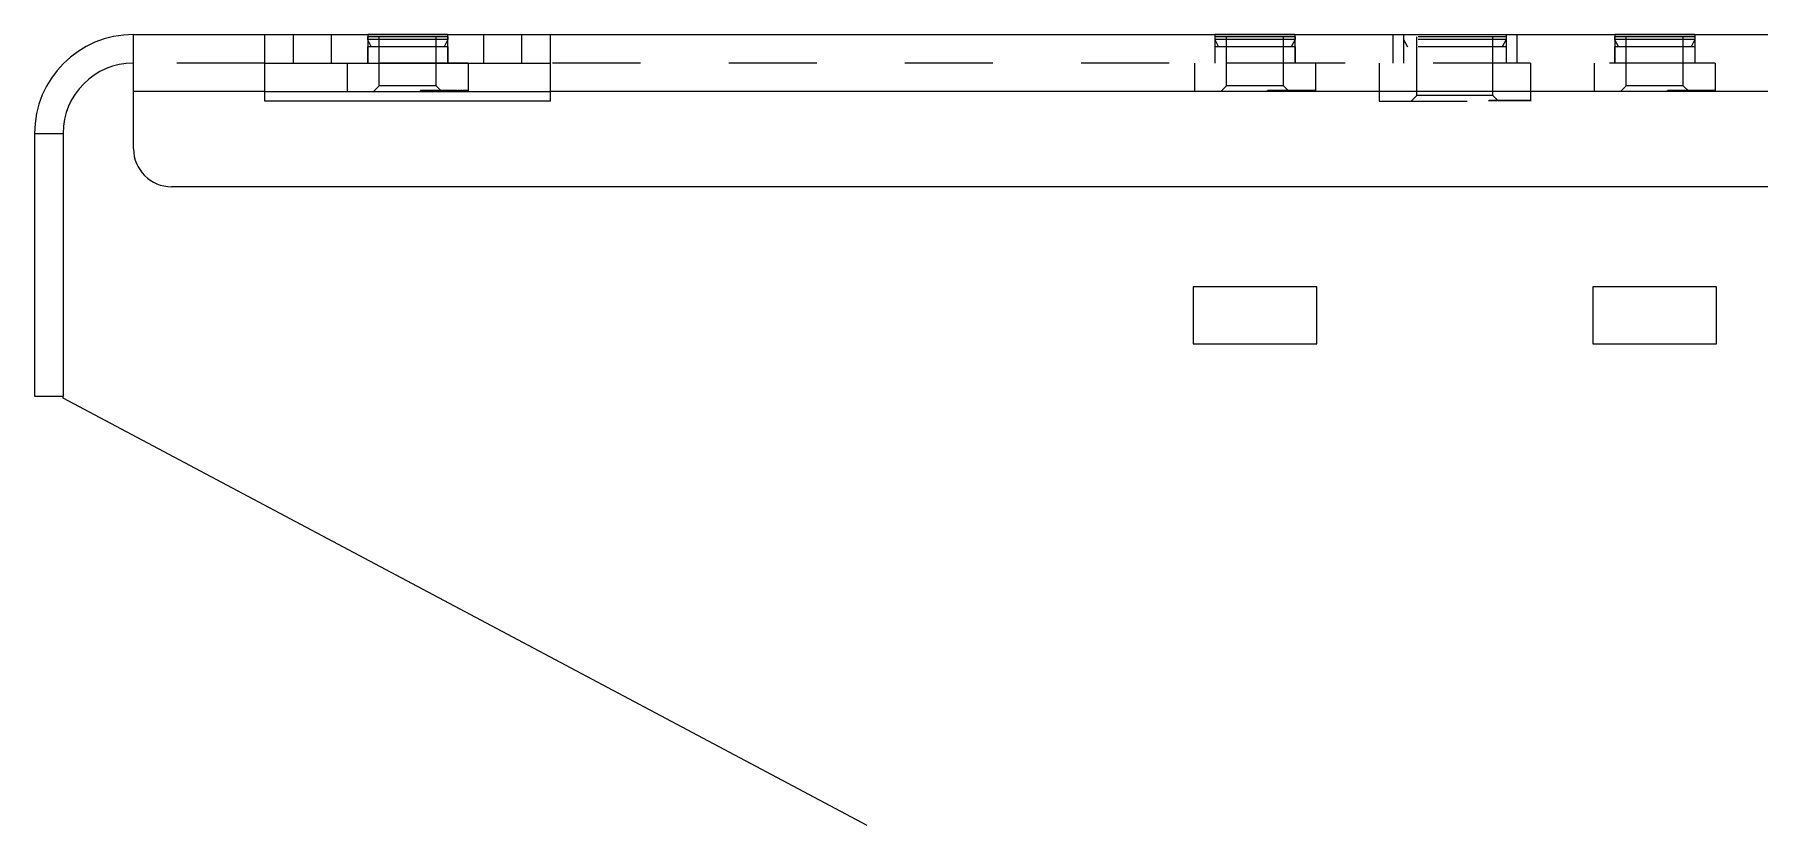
# Model space of a CAD drawing. Header units: millimetres. Extents: x -177 to 18421, y -5017 to 3255.
# Drawn here: x 14184.4 to 14275, y 1459.4 to 1501 of the extents above; entities that cross this region are included whole.
import ezdxf

# ---------------------------------------------------------------- set-up
doc = ezdxf.new("R2010")
doc.units = ezdxf.units.MM
doc.header["$LTSCALE"] = 46.255
doc.linetypes.add('HIDDEN', pattern=[0.2, 0.1, -0.1])
doc.layers.get('0').update_dxf_attribs({"linetype": 'CONTINUOUS'})
doc.layers.add('02___PRT_ALL_AXES', color=7, linetype='CONTINUOUS')
doc.layers.add('DEFAULT_2', color=8, linetype='HIDDEN')

msp = doc.modelspace()

# ---------------------------------------------------------------- linework, layer by layer
at = {"color": 3, "linetype": 'Continuous'}
for p, q in [((14189.608, 1494.974), (14189.608, 1500.974)), ((14189.608, 1500.974), (14638.408, 1500.974)), ((14196.508, 1497.474), (14196.508, 1500.974)), ((14211.508, 1497.474), (14211.508, 1500.974)), ((14196.508, 1497.974), (14189.608, 1497.974)), ((14336.508, 1497.974), (14211.508, 1497.974)), ((14211.508, 1497.474), (14196.508, 1497.474)), ((14184.408, 1495.774), (14184.408, 1481.974)), ((14636.408, 1492.974), (14191.608, 1492.974))]:
    msp.add_line(p, q, dxfattribs=at)
at = {"color": 7, "linetype": 'Continuous'}
for p, q in [((14198.008, 1499.474), (14198.008, 1500.974)), ((14200.008, 1499.474), (14200.008, 1500.974)), ((14208.008, 1499.474), (14208.008, 1500.974)), ((14210.008, 1499.474), (14210.008, 1500.974)), ((14196.508, 1499.474), (14211.508, 1499.474)), ((14196.508, 1497.974), (14211.508, 1497.974)), ((14204.978, 1497.974), (14204.978, 1498.024)), ((14205.395, 1498.024), (14204.978, 1498.024)), ((14205.266, 1497.974), (14205.266, 1498.024)), ((14205.359, 1497.974), (14205.359, 1498.024)), ((14205.395, 1497.974), (14205.395, 1498.024)), ((14206.16, 1497.974), (14206.16, 1498.024)), ((14206.233, 1498.024), (14206.16, 1498.024)), ((14206.181, 1497.974), (14206.181, 1498.024)), ((14206.185, 1497.974), (14206.185, 1498.024)), ((14206.198, 1497.974), (14206.198, 1498.024)), ((14206.233, 1497.974), (14206.233, 1498.024)), ((14206.597, 1497.974), (14206.597, 1498.024)), ((14206.597, 1498.024), (14206.64, 1498.024)), ((14206.64, 1497.974), (14206.64, 1498.024)), ((14206.734, 1497.974), (14206.734, 1498.024)), ((14206.734, 1498.024), (14206.784, 1498.024)), ((14206.784, 1497.974), (14206.784, 1498.024)), ((14206.864, 1497.974), (14206.864, 1498.024)), ((14206.864, 1498.024), (14206.897, 1498.024)), ((14206.897, 1497.974), (14206.897, 1498.024)), ((14207.16, 1497.974), (14207.16, 1498.024)), ((14207.171, 1498.024), (14207.16, 1498.024)), ((14207.171, 1497.974), (14207.171, 1498.024)), ((14184.408, 1495.774), (14185.908, 1495.774)), ((14185.908, 1495.774), (14185.908, 1481.974)), ((14245.258, 1487.724), (14245.258, 1484.724)), ((14251.758, 1487.724), (14245.258, 1487.724)), ((14251.758, 1484.724), (14251.758, 1487.724)), ((14266.258, 1487.724), (14266.258, 1484.724)), ((14272.758, 1487.724), (14266.258, 1487.724)), ((14272.758, 1484.724), (14272.758, 1487.724)), ((14245.258, 1484.724), (14251.758, 1484.724)), ((14266.258, 1484.724), (14272.758, 1484.724)), ((14184.408, 1481.974), (14185.908, 1481.974)), ((14228.15, 1459.415), (14185.908, 1481.875))]:
    msp.add_line(p, q, dxfattribs=at)
at = {"color": 3, "linetype": 'Continuous'}
for centre, radius, start, end in [((14189.608, 1495.774), 5.2, 90, 180), ((14191.608, 1494.974), 2, 180, 270)]:
    msp.add_arc(centre, radius, start, end, dxfattribs=at)
at = {"color": 7, "linetype": 'Continuous'}
msp.add_arc((14189.608, 1495.774), 3.7, 90, 180, dxfattribs=at)
at = {"layer": '02___PRT_ALL_AXES', "color": 8, "linetype": 'HIDDEN'}
for p, q in [((14201.898, 1500.844), (14201.898, 1500.714)), ((14206.118, 1500.844), (14201.898, 1500.844)), ((14201.898, 1500.714), (14202.098, 1500.324)), ((14206.118, 1500.714), (14201.898, 1500.714)), ((14201.908, 1500.974), (14201.908, 1499.474)), ((14206.108, 1500.974), (14201.908, 1500.974)), ((14202.508, 1498.274), (14202.508, 1500.844)), ((14205.508, 1498.274), (14205.508, 1500.844)), ((14206.118, 1500.714), (14205.918, 1500.324)), ((14206.108, 1500.974), (14206.108, 1499.474)), ((14206.118, 1500.844), (14206.118, 1500.714)), ((14246.398, 1500.844), (14246.398, 1500.714)), ((14250.618, 1500.844), (14246.398, 1500.844)), ((14246.398, 1500.714), (14246.598, 1500.324)), ((14250.618, 1500.714), (14246.398, 1500.714)), ((14246.408, 1500.974), (14246.408, 1499.474)), ((14250.608, 1500.974), (14246.408, 1500.974)), ((14247.008, 1498.274), (14247.008, 1500.844)), ((14250.008, 1498.274), (14250.008, 1500.844)), ((14250.618, 1500.714), (14250.418, 1500.324)), ((14250.608, 1500.974), (14250.608, 1499.474)), ((14250.618, 1500.844), (14250.618, 1500.714)), ((14255.758, 1500.974), (14255.758, 1499.474)), ((14255.758, 1500.974), (14262.258, 1500.974)), ((14256.308, 1500.974), (14256.308, 1499.474)), ((14256.318, 1500.844), (14256.318, 1500.714)), ((14261.698, 1500.844), (14256.318, 1500.844)), ((14256.318, 1500.714), (14256.518, 1500.324)), ((14261.698, 1500.714), (14256.318, 1500.714)), ((14257.008, 1497.774), (14257.008, 1500.844)), ((14261.008, 1497.774), (14261.008, 1500.844)), ((14261.698, 1500.714), (14261.498, 1500.324)), ((14261.698, 1500.844), (14261.698, 1500.714)), ((14261.708, 1500.974), (14261.708, 1499.474)), ((14262.258, 1500.974), (14262.258, 1499.474)), ((14267.398, 1500.844), (14267.398, 1500.714)), ((14271.618, 1500.844), (14267.398, 1500.844)), ((14267.398, 1500.714), (14267.598, 1500.324)), ((14271.618, 1500.714), (14267.398, 1500.714)), ((14267.408, 1500.974), (14267.408, 1499.474)), ((14271.608, 1500.974), (14267.408, 1500.974)), ((14268.008, 1498.274), (14268.008, 1500.844)), ((14271.008, 1498.274), (14271.008, 1500.844)), ((14271.618, 1500.714), (14271.418, 1500.324)), ((14271.608, 1500.974), (14271.608, 1499.474)), ((14271.618, 1500.844), (14271.618, 1500.714)), ((14207.183, 1499.474), (14200.833, 1499.474)), ((14201.898, 1500.324), (14201.898, 1499.474)), ((14206.118, 1500.324), (14201.898, 1500.324)), ((14206.118, 1500.324), (14206.118, 1499.474)), ((14245.333, 1499.474), (14245.333, 1497.974)), ((14251.683, 1499.474), (14245.333, 1499.474)), ((14246.398, 1500.324), (14246.398, 1499.474)), ((14250.618, 1500.324), (14246.398, 1500.324)), ((14250.618, 1500.324), (14250.618, 1499.474)), ((14251.683, 1499.474), (14251.683, 1497.974)), ((14255.033, 1499.474), (14255.033, 1497.474)), ((14262.983, 1499.474), (14255.033, 1499.474)), ((14256.318, 1500.324), (14256.318, 1499.474)), ((14261.698, 1500.324), (14256.318, 1500.324)), ((14261.698, 1500.324), (14261.698, 1499.474)), ((14262.983, 1499.474), (14262.983, 1497.474)), ((14266.333, 1499.474), (14266.333, 1497.974)), ((14272.683, 1499.474), (14266.333, 1499.474)), ((14267.398, 1500.324), (14267.398, 1499.474)), ((14271.618, 1500.324), (14267.398, 1500.324)), ((14271.618, 1500.324), (14271.618, 1499.474)), ((14272.683, 1499.474), (14272.683, 1497.974))]:
    msp.add_line(p, q, dxfattribs=at)
at = {"layer": '02___PRT_ALL_AXES', "color": 7, "linetype": 'Continuous'}
for p, q in [((14200.833, 1499.474), (14200.833, 1497.974)), ((14207.183, 1499.474), (14207.183, 1497.974))]:
    msp.add_line(p, q, dxfattribs=at)
at = {"layer": 'DEFAULT_2', "color": 8, "linetype": 'HIDDEN'}
for p, q in [((14202.508, 1498.274), (14202.508, 1500.844)), ((14205.508, 1498.274), (14205.508, 1500.844)), ((14247.008, 1498.274), (14247.008, 1500.844)), ((14250.008, 1498.274), (14250.008, 1500.844)), ((14257.008, 1497.774), (14257.008, 1500.844)), ((14261.008, 1497.774), (14261.008, 1500.844)), ((14268.008, 1498.274), (14268.008, 1500.844)), ((14271.008, 1498.274), (14271.008, 1500.844)), ((14196.508, 1499.474), (14189.608, 1499.474)), ((14336.508, 1499.474), (14211.508, 1499.474)), ((14202.508, 1498.274), (14202.208, 1497.974)), ((14205.508, 1498.274), (14202.508, 1498.274)), ((14204.676, 1497.974), (14204.676, 1498.024)), ((14204.978, 1498.024), (14204.676, 1498.024)), ((14204.69, 1497.974), (14204.69, 1498.024)), ((14204.696, 1497.974), (14204.696, 1498.024)), ((14204.711, 1497.974), (14204.711, 1498.024)), ((14204.721, 1497.974), (14204.721, 1498.024)), ((14204.755, 1497.974), (14204.755, 1498.024)), ((14204.765, 1497.974), (14204.765, 1498.024)), ((14204.765, 1497.974), (14204.765, 1498.024)), ((14204.781, 1497.974), (14204.781, 1498.024)), ((14204.783, 1497.974), (14204.783, 1498.024)), ((14204.784, 1497.974), (14204.784, 1498.024)), ((14204.802, 1497.974), (14204.802, 1498.024)), ((14204.829, 1497.974), (14204.829, 1498.024)), ((14204.834, 1497.974), (14204.834, 1498.024)), ((14204.836, 1497.974), (14204.836, 1498.024)), ((14204.88, 1497.974), (14204.88, 1498.024)), ((14204.918, 1497.974), (14204.918, 1498.024)), ((14204.941, 1497.974), (14204.941, 1498.024)), ((14204.946, 1497.974), (14204.946, 1498.024)), ((14204.98, 1497.974), (14204.98, 1498.024)), ((14204.997, 1497.974), (14204.997, 1498.024)), ((14205.044, 1497.974), (14205.044, 1498.024)), ((14205.059, 1497.974), (14205.059, 1498.024)), ((14205.102, 1497.974), (14205.102, 1498.024)), ((14205.391, 1497.974), (14205.391, 1498.024)), ((14206.16, 1498.024), (14205.395, 1498.024)), ((14205.443, 1497.974), (14205.443, 1498.024)), ((14205.447, 1497.974), (14205.447, 1498.024)), ((14205.45, 1497.974), (14205.45, 1498.024)), ((14205.465, 1497.974), (14205.465, 1498.024)), ((14205.498, 1497.974), (14205.498, 1498.024)), ((14205.508, 1498.274), (14205.808, 1497.974)), ((14205.515, 1497.974), (14205.515, 1498.024)), ((14205.517, 1497.974), (14205.517, 1498.024)), ((14205.532, 1497.974), (14205.532, 1498.024)), ((14205.534, 1497.974), (14205.534, 1498.024)), ((14205.539, 1497.974), (14205.539, 1498.024)), ((14205.544, 1497.974), (14205.544, 1498.024)), ((14205.56, 1497.974), (14205.56, 1498.024)), ((14205.563, 1497.974), (14205.563, 1498.024)), ((14205.589, 1497.974), (14205.589, 1498.024)), ((14205.595, 1497.974), (14205.595, 1498.024)), ((14205.595, 1497.974), (14205.595, 1498.024)), ((14205.599, 1497.974), (14205.599, 1498.024)), ((14205.612, 1497.974), (14205.612, 1498.024)), ((14205.659, 1497.974), (14205.659, 1498.024)), ((14205.66, 1497.974), (14205.66, 1498.024)), ((14205.666, 1497.974), (14205.666, 1498.024)), ((14205.674, 1497.974), (14205.674, 1498.024)), ((14205.714, 1497.974), (14205.714, 1498.024)), ((14205.715, 1497.974), (14205.715, 1498.024)), ((14205.738, 1497.974), (14205.738, 1498.024)), ((14205.743, 1497.974), (14205.743, 1498.024)), ((14205.754, 1497.974), (14205.754, 1498.024)), ((14205.755, 1497.974), (14205.755, 1498.024)), ((14205.764, 1497.974), (14205.764, 1498.024)), ((14205.778, 1497.974), (14205.778, 1498.024)), ((14205.797, 1497.974), (14205.797, 1498.024)), ((14205.799, 1497.974), (14205.799, 1498.024)), ((14205.814, 1497.974), (14205.814, 1498.024)), ((14205.816, 1497.974), (14205.816, 1498.024)), ((14205.819, 1497.974), (14205.819, 1498.024)), ((14205.823, 1497.974), (14205.823, 1498.024)), ((14205.834, 1497.974), (14205.834, 1498.024)), ((14205.856, 1497.974), (14205.856, 1498.024)), ((14205.859, 1497.974), (14205.859, 1498.024)), ((14205.872, 1497.974), (14205.872, 1498.024)), ((14205.892, 1497.974), (14205.892, 1498.024)), ((14205.918, 1497.974), (14205.918, 1498.024)), ((14205.925, 1497.974), (14205.925, 1498.024)), ((14205.956, 1497.974), (14205.956, 1498.024)), ((14205.965, 1497.974), (14205.965, 1498.024)), ((14205.986, 1497.974), (14205.986, 1498.024)), ((14205.988, 1497.974), (14205.988, 1498.024)), ((14206.004, 1497.974), (14206.004, 1498.024)), ((14206.036, 1497.974), (14206.036, 1498.024)), ((14206.043, 1497.974), (14206.043, 1498.024)), ((14206.044, 1497.974), (14206.044, 1498.024)), ((14206.096, 1497.974), (14206.096, 1498.024)), ((14206.11, 1497.974), (14206.11, 1498.024)), ((14206.151, 1497.974), (14206.151, 1498.024)), ((14206.153, 1497.974), (14206.153, 1498.024)), ((14206.168, 1497.974), (14206.168, 1498.024)), ((14206.173, 1497.974), (14206.173, 1498.024)), ((14206.174, 1497.974), (14206.174, 1498.024)), ((14206.182, 1497.974), (14206.182, 1498.024)), ((14206.189, 1497.974), (14206.189, 1498.024)), ((14206.201, 1497.974), (14206.201, 1498.024)), ((14206.597, 1498.024), (14206.233, 1498.024)), ((14206.24, 1497.974), (14206.24, 1498.024)), ((14206.249, 1497.974), (14206.249, 1498.024)), ((14206.255, 1497.974), (14206.255, 1498.024)), ((14206.259, 1497.974), (14206.259, 1498.024)), ((14206.261, 1497.974), (14206.261, 1498.024)), ((14206.293, 1497.974), (14206.293, 1498.024)), ((14206.301, 1497.974), (14206.301, 1498.024)), ((14206.311, 1497.974), (14206.311, 1498.024)), ((14206.321, 1497.974), (14206.321, 1498.024)), ((14206.327, 1497.974), (14206.327, 1498.024)), ((14206.338, 1497.974), (14206.338, 1498.024)), ((14206.35, 1497.974), (14206.35, 1498.024)), ((14206.373, 1497.974), (14206.373, 1498.024)), ((14206.383, 1497.974), (14206.383, 1498.024)), ((14206.391, 1497.974), (14206.391, 1498.024)), ((14206.424, 1497.974), (14206.424, 1498.024)), ((14206.438, 1497.974), (14206.438, 1498.024)), ((14206.48, 1497.974), (14206.48, 1498.024)), ((14206.509, 1497.974), (14206.509, 1498.024)), ((14206.542, 1497.974), (14206.542, 1498.024)), ((14206.561, 1497.974), (14206.561, 1498.024)), ((14206.58, 1497.974), (14206.58, 1498.024)), ((14206.59, 1497.974), (14206.59, 1498.024)), ((14206.592, 1497.974), (14206.592, 1498.024)), ((14206.598, 1497.974), (14206.598, 1498.024)), ((14206.604, 1497.974), (14206.604, 1498.024)), ((14206.619, 1497.974), (14206.619, 1498.024)), ((14206.734, 1498.024), (14206.64, 1498.024)), ((14206.641, 1497.974), (14206.641, 1498.024)), ((14206.661, 1497.974), (14206.661, 1498.024)), ((14206.667, 1497.974), (14206.667, 1498.024)), ((14206.672, 1497.974), (14206.672, 1498.024)), ((14206.709, 1497.974), (14206.709, 1498.024)), ((14206.717, 1497.974), (14206.717, 1498.024)), ((14206.72, 1497.974), (14206.72, 1498.024)), ((14206.72, 1497.974), (14206.72, 1498.024)), ((14206.725, 1497.974), (14206.725, 1498.024)), ((14206.732, 1497.974), (14206.732, 1498.024)), ((14206.771, 1497.974), (14206.771, 1498.024)), ((14206.864, 1498.024), (14206.784, 1498.024)), ((14206.802, 1497.974), (14206.802, 1498.024)), ((14206.832, 1497.974), (14206.832, 1498.024)), ((14206.895, 1497.974), (14206.895, 1498.024)), ((14207.16, 1498.024), (14206.897, 1498.024)), ((14206.907, 1497.974), (14206.907, 1498.024)), ((14206.908, 1497.974), (14206.908, 1498.024)), ((14206.915, 1497.974), (14206.915, 1498.024)), ((14206.961, 1497.974), (14206.961, 1498.024)), ((14206.969, 1497.974), (14206.969, 1498.024)), ((14206.995, 1497.974), (14206.995, 1498.024)), ((14206.998, 1497.974), (14206.998, 1498.024)), ((14207.007, 1497.974), (14207.007, 1498.024)), ((14207.029, 1497.974), (14207.029, 1498.024)), ((14207.034, 1497.974), (14207.034, 1498.024)), ((14207.045, 1497.974), (14207.045, 1498.024)), ((14207.085, 1497.974), (14207.085, 1498.024)), ((14207.1, 1497.974), (14207.1, 1498.024)), ((14207.133, 1497.974), (14207.133, 1498.024)), ((14207.157, 1497.974), (14207.157, 1498.024)), ((14247.008, 1498.274), (14246.708, 1497.974)), ((14250.008, 1498.274), (14247.008, 1498.274)), ((14249.176, 1497.974), (14249.176, 1498.024)), ((14251.671, 1498.024), (14249.176, 1498.024)), ((14249.19, 1497.974), (14249.19, 1498.024)), ((14249.196, 1497.974), (14249.196, 1498.024)), ((14249.211, 1497.974), (14249.211, 1498.024)), ((14249.221, 1497.974), (14249.221, 1498.024)), ((14249.255, 1497.974), (14249.255, 1498.024)), ((14249.265, 1497.974), (14249.265, 1498.024)), ((14249.265, 1497.974), (14249.265, 1498.024)), ((14249.281, 1497.974), (14249.281, 1498.024)), ((14249.283, 1497.974), (14249.283, 1498.024)), ((14249.284, 1497.974), (14249.284, 1498.024)), ((14249.302, 1497.974), (14249.302, 1498.024)), ((14249.329, 1497.974), (14249.329, 1498.024)), ((14249.334, 1497.974), (14249.334, 1498.024)), ((14249.336, 1497.974), (14249.336, 1498.024)), ((14249.38, 1497.974), (14249.38, 1498.024)), ((14249.418, 1497.974), (14249.418, 1498.024)), ((14249.441, 1497.974), (14249.441, 1498.024)), ((14249.446, 1497.974), (14249.446, 1498.024)), ((14249.478, 1497.974), (14249.478, 1498.024)), ((14249.48, 1497.974), (14249.48, 1498.024)), ((14249.497, 1497.974), (14249.497, 1498.024)), ((14249.544, 1497.974), (14249.544, 1498.024)), ((14249.559, 1497.974), (14249.559, 1498.024)), ((14249.602, 1497.974), (14249.602, 1498.024)), ((14249.766, 1497.974), (14249.766, 1498.024)), ((14249.859, 1497.974), (14249.859, 1498.024)), ((14249.891, 1497.974), (14249.891, 1498.024)), ((14249.895, 1497.974), (14249.895, 1498.024)), ((14249.943, 1497.974), (14249.943, 1498.024)), ((14249.947, 1497.974), (14249.947, 1498.024)), ((14249.95, 1497.974), (14249.95, 1498.024)), ((14249.965, 1497.974), (14249.965, 1498.024)), ((14249.998, 1497.974), (14249.998, 1498.024)), ((14250.008, 1498.274), (14250.308, 1497.974)), ((14250.015, 1497.974), (14250.015, 1498.024)), ((14250.017, 1497.974), (14250.017, 1498.024)), ((14250.032, 1497.974), (14250.032, 1498.024)), ((14250.034, 1497.974), (14250.034, 1498.024)), ((14250.039, 1497.974), (14250.039, 1498.024)), ((14250.044, 1497.974), (14250.044, 1498.024)), ((14250.06, 1497.974), (14250.06, 1498.024)), ((14250.063, 1497.974), (14250.063, 1498.024)), ((14250.089, 1497.974), (14250.089, 1498.024)), ((14250.095, 1497.974), (14250.095, 1498.024)), ((14250.095, 1497.974), (14250.095, 1498.024)), ((14250.099, 1497.974), (14250.099, 1498.024)), ((14250.112, 1497.974), (14250.112, 1498.024)), ((14250.159, 1497.974), (14250.159, 1498.024)), ((14250.16, 1497.974), (14250.16, 1498.024)), ((14250.166, 1497.974), (14250.166, 1498.024)), ((14250.174, 1497.974), (14250.174, 1498.024)), ((14250.214, 1497.974), (14250.214, 1498.024)), ((14250.215, 1497.974), (14250.215, 1498.024)), ((14250.238, 1497.974), (14250.238, 1498.024)), ((14250.243, 1497.974), (14250.243, 1498.024)), ((14250.254, 1497.974), (14250.254, 1498.024)), ((14250.255, 1497.974), (14250.255, 1498.024)), ((14250.264, 1497.974), (14250.264, 1498.024)), ((14250.278, 1497.974), (14250.278, 1498.024)), ((14250.297, 1497.974), (14250.297, 1498.024)), ((14250.299, 1497.974), (14250.299, 1498.024)), ((14250.314, 1497.974), (14250.314, 1498.024)), ((14250.316, 1497.974), (14250.316, 1498.024)), ((14250.319, 1497.974), (14250.319, 1498.024)), ((14250.323, 1497.974), (14250.323, 1498.024)), ((14250.334, 1497.974), (14250.334, 1498.024)), ((14250.356, 1497.974), (14250.356, 1498.024)), ((14250.359, 1497.974), (14250.359, 1498.024)), ((14250.372, 1497.974), (14250.372, 1498.024)), ((14250.392, 1497.974), (14250.392, 1498.024)), ((14250.418, 1497.974), (14250.418, 1498.024)), ((14250.425, 1497.974), (14250.425, 1498.024)), ((14250.456, 1497.974), (14250.456, 1498.024)), ((14250.465, 1497.974), (14250.465, 1498.024)), ((14250.486, 1497.974), (14250.486, 1498.024)), ((14250.488, 1497.974), (14250.488, 1498.024)), ((14250.504, 1497.974), (14250.504, 1498.024)), ((14250.536, 1497.974), (14250.536, 1498.024)), ((14250.543, 1497.974), (14250.543, 1498.024)), ((14250.544, 1497.974), (14250.544, 1498.024)), ((14250.596, 1497.974), (14250.596, 1498.024)), ((14250.61, 1497.974), (14250.61, 1498.024)), ((14250.651, 1497.974), (14250.651, 1498.024)), ((14250.653, 1497.974), (14250.653, 1498.024)), ((14250.66, 1497.974), (14250.66, 1498.024)), ((14250.668, 1497.974), (14250.668, 1498.024)), ((14250.673, 1497.974), (14250.673, 1498.024)), ((14250.674, 1497.974), (14250.674, 1498.024)), ((14250.681, 1497.974), (14250.681, 1498.024)), ((14250.682, 1497.974), (14250.682, 1498.024)), ((14250.685, 1497.974), (14250.685, 1498.024)), ((14250.689, 1497.974), (14250.689, 1498.024)), ((14250.698, 1497.974), (14250.698, 1498.024)), ((14250.701, 1497.974), (14250.701, 1498.024)), ((14250.733, 1497.974), (14250.733, 1498.024)), ((14250.74, 1497.974), (14250.74, 1498.024)), ((14250.749, 1497.974), (14250.749, 1498.024)), ((14250.755, 1497.974), (14250.755, 1498.024)), ((14250.759, 1497.974), (14250.759, 1498.024)), ((14250.761, 1497.974), (14250.761, 1498.024)), ((14250.793, 1497.974), (14250.793, 1498.024)), ((14250.801, 1497.974), (14250.801, 1498.024)), ((14250.811, 1497.974), (14250.811, 1498.024)), ((14250.821, 1497.974), (14250.821, 1498.024)), ((14250.827, 1497.974), (14250.827, 1498.024)), ((14250.838, 1497.974), (14250.838, 1498.024)), ((14250.85, 1497.974), (14250.85, 1498.024)), ((14250.873, 1497.974), (14250.873, 1498.024)), ((14250.883, 1497.974), (14250.883, 1498.024)), ((14250.891, 1497.974), (14250.891, 1498.024)), ((14250.924, 1497.974), (14250.924, 1498.024)), ((14250.938, 1497.974), (14250.938, 1498.024)), ((14250.98, 1497.974), (14250.98, 1498.024)), ((14251.009, 1497.974), (14251.009, 1498.024)), ((14251.042, 1497.974), (14251.042, 1498.024)), ((14251.061, 1497.974), (14251.061, 1498.024)), ((14251.08, 1497.974), (14251.08, 1498.024)), ((14251.09, 1497.974), (14251.09, 1498.024)), ((14251.092, 1497.974), (14251.092, 1498.024)), ((14251.097, 1497.974), (14251.097, 1498.024)), ((14251.098, 1497.974), (14251.098, 1498.024)), ((14251.104, 1497.974), (14251.104, 1498.024)), ((14251.119, 1497.974), (14251.119, 1498.024)), ((14251.14, 1497.974), (14251.14, 1498.024)), ((14251.141, 1497.974), (14251.141, 1498.024)), ((14251.161, 1497.974), (14251.161, 1498.024)), ((14251.167, 1497.974), (14251.167, 1498.024)), ((14251.172, 1497.974), (14251.172, 1498.024)), ((14251.209, 1497.974), (14251.209, 1498.024)), ((14251.217, 1497.974), (14251.217, 1498.024)), ((14251.22, 1497.974), (14251.22, 1498.024)), ((14251.22, 1497.974), (14251.22, 1498.024)), ((14251.225, 1497.974), (14251.225, 1498.024)), ((14251.232, 1497.974), (14251.232, 1498.024)), ((14251.234, 1497.974), (14251.234, 1498.024)), ((14251.271, 1497.974), (14251.271, 1498.024)), ((14251.284, 1497.974), (14251.284, 1498.024)), ((14251.302, 1497.974), (14251.302, 1498.024)), ((14251.332, 1497.974), (14251.332, 1498.024)), ((14251.364, 1497.974), (14251.364, 1498.024)), ((14251.395, 1497.974), (14251.395, 1498.024)), ((14251.397, 1497.974), (14251.397, 1498.024)), ((14251.407, 1497.974), (14251.407, 1498.024)), ((14251.408, 1497.974), (14251.408, 1498.024)), ((14251.415, 1497.974), (14251.415, 1498.024)), ((14251.461, 1497.974), (14251.461, 1498.024)), ((14251.469, 1497.974), (14251.469, 1498.024)), ((14251.495, 1497.974), (14251.495, 1498.024)), ((14251.498, 1497.974), (14251.498, 1498.024)), ((14251.507, 1497.974), (14251.507, 1498.024)), ((14251.529, 1497.974), (14251.529, 1498.024)), ((14251.534, 1497.974), (14251.534, 1498.024)), ((14251.545, 1497.974), (14251.545, 1498.024)), ((14251.585, 1497.974), (14251.585, 1498.024)), ((14251.6, 1497.974), (14251.6, 1498.024)), ((14251.633, 1497.974), (14251.633, 1498.024)), ((14251.657, 1497.974), (14251.657, 1498.024)), ((14251.66, 1497.974), (14251.66, 1498.024)), ((14251.671, 1497.974), (14251.671, 1498.024)), ((14257.008, 1497.774), (14256.708, 1497.474)), ((14261.008, 1497.774), (14257.008, 1497.774)), ((14261.008, 1497.774), (14261.308, 1497.474)), ((14268.008, 1498.274), (14267.708, 1497.974)), ((14271.008, 1498.274), (14268.008, 1498.274)), ((14270.176, 1497.974), (14270.176, 1498.024)), ((14272.671, 1498.024), (14270.176, 1498.024)), ((14270.19, 1497.974), (14270.19, 1498.024)), ((14270.196, 1497.974), (14270.196, 1498.024)), ((14270.211, 1497.974), (14270.211, 1498.024)), ((14270.221, 1497.974), (14270.221, 1498.024)), ((14270.255, 1497.974), (14270.255, 1498.024)), ((14270.265, 1497.974), (14270.265, 1498.024)), ((14270.265, 1497.974), (14270.265, 1498.024)), ((14270.281, 1497.974), (14270.281, 1498.024)), ((14270.283, 1497.974), (14270.283, 1498.024)), ((14270.284, 1497.974), (14270.284, 1498.024)), ((14270.302, 1497.974), (14270.302, 1498.024)), ((14270.329, 1497.974), (14270.329, 1498.024)), ((14270.334, 1497.974), (14270.334, 1498.024)), ((14270.336, 1497.974), (14270.336, 1498.024)), ((14270.38, 1497.974), (14270.38, 1498.024)), ((14270.418, 1497.974), (14270.418, 1498.024)), ((14270.441, 1497.974), (14270.441, 1498.024)), ((14270.446, 1497.974), (14270.446, 1498.024)), ((14270.478, 1497.974), (14270.478, 1498.024)), ((14270.48, 1497.974), (14270.48, 1498.024)), ((14270.497, 1497.974), (14270.497, 1498.024)), ((14270.544, 1497.974), (14270.544, 1498.024)), ((14270.559, 1497.974), (14270.559, 1498.024)), ((14270.602, 1497.974), (14270.602, 1498.024)), ((14270.766, 1497.974), (14270.766, 1498.024)), ((14270.859, 1497.974), (14270.859, 1498.024)), ((14270.891, 1497.974), (14270.891, 1498.024)), ((14270.895, 1497.974), (14270.895, 1498.024)), ((14270.943, 1497.974), (14270.943, 1498.024)), ((14270.947, 1497.974), (14270.947, 1498.024)), ((14270.95, 1497.974), (14270.95, 1498.024)), ((14270.965, 1497.974), (14270.965, 1498.024)), ((14270.998, 1497.974), (14270.998, 1498.024)), ((14271.008, 1498.274), (14271.308, 1497.974)), ((14271.015, 1497.974), (14271.015, 1498.024)), ((14271.017, 1497.974), (14271.017, 1498.024)), ((14271.032, 1497.974), (14271.032, 1498.024)), ((14271.034, 1497.974), (14271.034, 1498.024)), ((14271.039, 1497.974), (14271.039, 1498.024)), ((14271.044, 1497.974), (14271.044, 1498.024)), ((14271.06, 1497.974), (14271.06, 1498.024)), ((14271.063, 1497.974), (14271.063, 1498.024)), ((14271.089, 1497.974), (14271.089, 1498.024)), ((14271.095, 1497.974), (14271.095, 1498.024)), ((14271.095, 1497.974), (14271.095, 1498.024)), ((14271.099, 1497.974), (14271.099, 1498.024)), ((14271.112, 1497.974), (14271.112, 1498.024)), ((14271.159, 1497.974), (14271.159, 1498.024)), ((14271.16, 1497.974), (14271.16, 1498.024)), ((14271.166, 1497.974), (14271.166, 1498.024)), ((14271.174, 1497.974), (14271.174, 1498.024)), ((14271.214, 1497.974), (14271.214, 1498.024)), ((14271.215, 1497.974), (14271.215, 1498.024)), ((14271.238, 1497.974), (14271.238, 1498.024)), ((14271.243, 1497.974), (14271.243, 1498.024)), ((14271.254, 1497.974), (14271.254, 1498.024)), ((14271.255, 1497.974), (14271.255, 1498.024)), ((14271.264, 1497.974), (14271.264, 1498.024)), ((14271.278, 1497.974), (14271.278, 1498.024)), ((14271.297, 1497.974), (14271.297, 1498.024)), ((14271.299, 1497.974), (14271.299, 1498.024)), ((14271.314, 1497.974), (14271.314, 1498.024)), ((14271.316, 1497.974), (14271.316, 1498.024)), ((14271.319, 1497.974), (14271.319, 1498.024)), ((14271.323, 1497.974), (14271.323, 1498.024)), ((14271.334, 1497.974), (14271.334, 1498.024)), ((14271.356, 1497.974), (14271.356, 1498.024)), ((14271.359, 1497.974), (14271.359, 1498.024)), ((14271.372, 1497.974), (14271.372, 1498.024)), ((14271.392, 1497.974), (14271.392, 1498.024)), ((14271.418, 1497.974), (14271.418, 1498.024)), ((14271.425, 1497.974), (14271.425, 1498.024)), ((14271.456, 1497.974), (14271.456, 1498.024)), ((14271.465, 1497.974), (14271.465, 1498.024)), ((14271.486, 1497.974), (14271.486, 1498.024)), ((14271.488, 1497.974), (14271.488, 1498.024)), ((14271.504, 1497.974), (14271.504, 1498.024)), ((14271.536, 1497.974), (14271.536, 1498.024)), ((14271.543, 1497.974), (14271.543, 1498.024)), ((14271.544, 1497.974), (14271.544, 1498.024)), ((14271.596, 1497.974), (14271.596, 1498.024)), ((14271.61, 1497.974), (14271.61, 1498.024)), ((14271.651, 1497.974), (14271.651, 1498.024)), ((14271.653, 1497.974), (14271.653, 1498.024)), ((14271.66, 1497.974), (14271.66, 1498.024)), ((14271.668, 1497.974), (14271.668, 1498.024)), ((14271.673, 1497.974), (14271.673, 1498.024)), ((14271.674, 1497.974), (14271.674, 1498.024)), ((14271.681, 1497.974), (14271.681, 1498.024)), ((14271.682, 1497.974), (14271.682, 1498.024)), ((14271.685, 1497.974), (14271.685, 1498.024)), ((14271.689, 1497.974), (14271.689, 1498.024)), ((14271.698, 1497.974), (14271.698, 1498.024)), ((14271.701, 1497.974), (14271.701, 1498.024)), ((14271.733, 1497.974), (14271.733, 1498.024)), ((14271.74, 1497.974), (14271.74, 1498.024)), ((14271.749, 1497.974), (14271.749, 1498.024)), ((14271.755, 1497.974), (14271.755, 1498.024)), ((14271.759, 1497.974), (14271.759, 1498.024)), ((14271.761, 1497.974), (14271.761, 1498.024)), ((14271.793, 1497.974), (14271.793, 1498.024)), ((14271.801, 1497.974), (14271.801, 1498.024)), ((14271.811, 1497.974), (14271.811, 1498.024)), ((14271.821, 1497.974), (14271.821, 1498.024)), ((14271.827, 1497.974), (14271.827, 1498.024)), ((14271.838, 1497.974), (14271.838, 1498.024)), ((14271.85, 1497.974), (14271.85, 1498.024)), ((14271.873, 1497.974), (14271.873, 1498.024)), ((14271.883, 1497.974), (14271.883, 1498.024)), ((14271.891, 1497.974), (14271.891, 1498.024)), ((14271.924, 1497.974), (14271.924, 1498.024)), ((14271.938, 1497.974), (14271.938, 1498.024)), ((14271.98, 1497.974), (14271.98, 1498.024)), ((14272.009, 1497.974), (14272.009, 1498.024)), ((14272.042, 1497.974), (14272.042, 1498.024)), ((14272.061, 1497.974), (14272.061, 1498.024)), ((14272.08, 1497.974), (14272.08, 1498.024)), ((14272.09, 1497.974), (14272.09, 1498.024)), ((14272.092, 1497.974), (14272.092, 1498.024)), ((14272.097, 1497.974), (14272.097, 1498.024)), ((14272.098, 1497.974), (14272.098, 1498.024)), ((14272.104, 1497.974), (14272.104, 1498.024)), ((14272.119, 1497.974), (14272.119, 1498.024)), ((14272.14, 1497.974), (14272.14, 1498.024)), ((14272.141, 1497.974), (14272.141, 1498.024)), ((14272.161, 1497.974), (14272.161, 1498.024)), ((14272.167, 1497.974), (14272.167, 1498.024)), ((14272.172, 1497.974), (14272.172, 1498.024)), ((14272.209, 1497.974), (14272.209, 1498.024)), ((14272.217, 1497.974), (14272.217, 1498.024)), ((14272.22, 1497.974), (14272.22, 1498.024)), ((14272.22, 1497.974), (14272.22, 1498.024)), ((14272.225, 1497.974), (14272.225, 1498.024)), ((14272.232, 1497.974), (14272.232, 1498.024)), ((14272.234, 1497.974), (14272.234, 1498.024)), ((14272.271, 1497.974), (14272.271, 1498.024)), ((14272.284, 1497.974), (14272.284, 1498.024)), ((14272.302, 1497.974), (14272.302, 1498.024)), ((14272.332, 1497.974), (14272.332, 1498.024)), ((14272.364, 1497.974), (14272.364, 1498.024)), ((14272.395, 1497.974), (14272.395, 1498.024)), ((14272.397, 1497.974), (14272.397, 1498.024)), ((14272.407, 1497.974), (14272.407, 1498.024)), ((14272.408, 1497.974), (14272.408, 1498.024)), ((14272.415, 1497.974), (14272.415, 1498.024)), ((14272.461, 1497.974), (14272.461, 1498.024)), ((14272.469, 1497.974), (14272.469, 1498.024)), ((14272.495, 1497.974), (14272.495, 1498.024)), ((14272.498, 1497.974), (14272.498, 1498.024)), ((14272.507, 1497.974), (14272.507, 1498.024)), ((14272.529, 1497.974), (14272.529, 1498.024)), ((14272.534, 1497.974), (14272.534, 1498.024)), ((14272.545, 1497.974), (14272.545, 1498.024)), ((14272.585, 1497.974), (14272.585, 1498.024)), ((14272.6, 1497.974), (14272.6, 1498.024)), ((14272.633, 1497.974), (14272.633, 1498.024)), ((14272.657, 1497.974), (14272.657, 1498.024)), ((14272.66, 1497.974), (14272.66, 1498.024)), ((14272.671, 1497.974), (14272.671, 1498.024)), ((14255.033, 1497.474), (14262.983, 1497.474)), ((14260.803, 1497.474), (14260.803, 1497.524)), ((14260.803, 1497.524), (14262.975, 1497.524)), ((14260.815, 1497.474), (14260.815, 1497.524)), ((14260.818, 1497.474), (14260.818, 1497.524)), ((14260.86, 1497.474), (14260.86, 1497.524)), ((14260.862, 1497.474), (14260.862, 1497.524)), ((14260.889, 1497.474), (14260.889, 1497.524)), ((14260.899, 1497.474), (14260.899, 1497.524)), ((14260.9, 1497.474), (14260.9, 1497.524)), ((14260.902, 1497.474), (14260.902, 1497.524)), ((14260.921, 1497.474), (14260.921, 1497.524)), ((14260.937, 1497.474), (14260.937, 1497.524)), ((14260.947, 1497.474), (14260.947, 1497.524)), ((14260.953, 1497.474), (14260.953, 1497.524)), ((14260.975, 1497.474), (14260.975, 1497.524)), ((14260.98, 1497.474), (14260.98, 1497.524)), ((14261.013, 1497.474), (14261.013, 1497.524)), ((14261.021, 1497.474), (14261.021, 1497.524)), ((14261.037, 1497.474), (14261.037, 1497.524)), ((14261.045, 1497.474), (14261.045, 1497.524)), ((14261.093, 1497.474), (14261.093, 1497.524)), ((14261.138, 1497.474), (14261.138, 1497.524)), ((14261.153, 1497.474), (14261.153, 1497.524)), ((14261.201, 1497.474), (14261.201, 1497.524)), ((14261.279, 1497.474), (14261.279, 1497.524)), ((14261.343, 1497.474), (14261.343, 1497.524)), ((14261.392, 1497.474), (14261.392, 1497.524)), ((14261.434, 1497.474), (14261.434, 1497.524)), ((14261.516, 1497.474), (14261.516, 1497.524)), ((14261.551, 1497.474), (14261.551, 1497.524)), ((14261.575, 1497.474), (14261.575, 1497.524)), ((14261.593, 1497.474), (14261.593, 1497.524)), ((14261.628, 1497.474), (14261.628, 1497.524)), ((14261.636, 1497.474), (14261.636, 1497.524)), ((14261.657, 1497.474), (14261.657, 1497.524)), ((14261.691, 1497.474), (14261.691, 1497.524)), ((14261.699, 1497.474), (14261.699, 1497.524)), ((14261.713, 1497.474), (14261.713, 1497.524)), ((14261.795, 1497.474), (14261.795, 1497.524)), ((14261.839, 1497.474), (14261.839, 1497.524)), ((14261.866, 1497.474), (14261.866, 1497.524)), ((14261.881, 1497.474), (14261.881, 1497.524)), ((14261.882, 1497.474), (14261.882, 1497.524)), ((14261.9, 1497.474), (14261.9, 1497.524)), ((14261.908, 1497.474), (14261.908, 1497.524)), ((14261.971, 1497.474), (14261.971, 1497.524)), ((14261.972, 1497.474), (14261.972, 1497.524)), ((14261.977, 1497.474), (14261.977, 1497.524)), ((14261.988, 1497.474), (14261.988, 1497.524)), ((14262.002, 1497.474), (14262.002, 1497.524)), ((14262.013, 1497.474), (14262.013, 1497.524)), ((14262.028, 1497.474), (14262.028, 1497.524)), ((14262.048, 1497.474), (14262.048, 1497.524)), ((14262.05, 1497.474), (14262.05, 1497.524)), ((14262.078, 1497.474), (14262.078, 1497.524)), ((14262.098, 1497.474), (14262.098, 1497.524)), ((14262.104, 1497.474), (14262.104, 1497.524)), ((14262.117, 1497.474), (14262.117, 1497.524)), ((14262.128, 1497.474), (14262.128, 1497.524)), ((14262.13, 1497.474), (14262.13, 1497.524)), ((14262.137, 1497.474), (14262.137, 1497.524)), ((14262.157, 1497.474), (14262.157, 1497.524)), ((14262.174, 1497.474), (14262.174, 1497.524)), ((14262.183, 1497.474), (14262.183, 1497.524)), ((14262.193, 1497.474), (14262.193, 1497.524)), ((14262.199, 1497.474), (14262.199, 1497.524)), ((14262.215, 1497.474), (14262.215, 1497.524)), ((14262.223, 1497.474), (14262.223, 1497.524)), ((14262.238, 1497.474), (14262.238, 1497.524)), ((14262.259, 1497.474), (14262.259, 1497.524)), ((14262.281, 1497.474), (14262.281, 1497.524)), ((14262.308, 1497.474), (14262.308, 1497.524)), ((14262.343, 1497.474), (14262.343, 1497.524)), ((14262.383, 1497.474), (14262.383, 1497.524)), ((14262.392, 1497.474), (14262.392, 1497.524)), ((14262.395, 1497.474), (14262.395, 1497.524)), ((14262.401, 1497.474), (14262.401, 1497.524)), ((14262.408, 1497.474), (14262.408, 1497.524)), ((14262.412, 1497.474), (14262.412, 1497.524)), ((14262.45, 1497.474), (14262.45, 1497.524)), ((14262.451, 1497.474), (14262.451, 1497.524)), ((14262.473, 1497.474), (14262.473, 1497.524)), ((14262.511, 1497.474), (14262.511, 1497.524)), ((14262.523, 1497.474), (14262.523, 1497.524)), ((14262.528, 1497.474), (14262.528, 1497.524)), ((14262.531, 1497.474), (14262.531, 1497.524)), ((14262.54, 1497.474), (14262.54, 1497.524)), ((14262.554, 1497.474), (14262.554, 1497.524)), ((14262.574, 1497.474), (14262.574, 1497.524)), ((14262.579, 1497.474), (14262.579, 1497.524)), ((14262.598, 1497.474), (14262.598, 1497.524)), ((14262.607, 1497.474), (14262.607, 1497.524)), ((14262.614, 1497.474), (14262.614, 1497.524)), ((14262.641, 1497.474), (14262.641, 1497.524)), ((14262.677, 1497.474), (14262.677, 1497.524)), ((14262.705, 1497.474), (14262.705, 1497.524)), ((14262.708, 1497.474), (14262.708, 1497.524)), ((14262.714, 1497.474), (14262.714, 1497.524)), ((14262.715, 1497.474), (14262.715, 1497.524)), ((14262.72, 1497.474), (14262.72, 1497.524)), ((14262.77, 1497.474), (14262.77, 1497.524)), ((14262.774, 1497.474), (14262.774, 1497.524)), ((14262.797, 1497.474), (14262.797, 1497.524)), ((14262.807, 1497.474), (14262.807, 1497.524)), ((14262.816, 1497.474), (14262.816, 1497.524)), ((14262.831, 1497.474), (14262.831, 1497.524)), ((14262.841, 1497.474), (14262.841, 1497.524)), ((14262.849, 1497.474), (14262.849, 1497.524)), ((14262.896, 1497.474), (14262.896, 1497.524)), ((14262.901, 1497.474), (14262.901, 1497.524)), ((14262.942, 1497.474), (14262.942, 1497.524)), ((14262.959, 1497.474), (14262.959, 1497.524)), ((14262.968, 1497.474), (14262.968, 1497.524)), ((14262.975, 1497.474), (14262.975, 1497.524)), ((14185.908, 1481.875), (14185.908, 1481.974))]:
    msp.add_line(p, q, dxfattribs=at)

doc.saveas('drawing.dxf')
